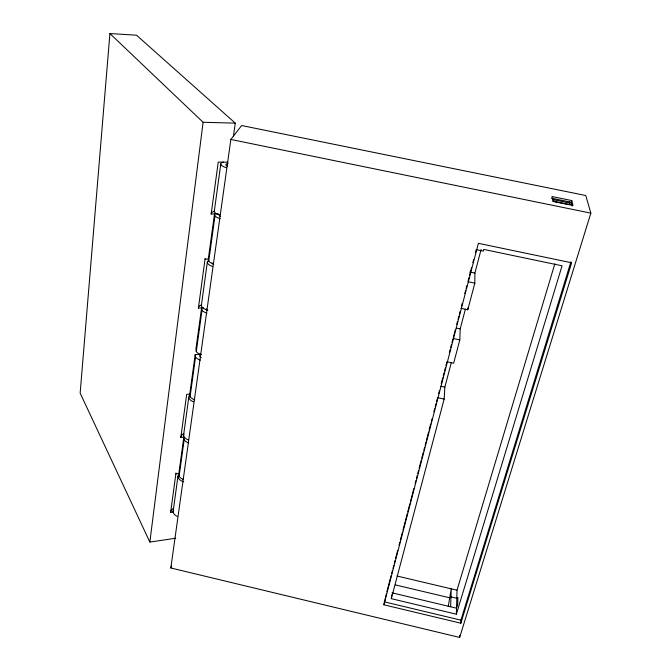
<?xml version="1.0" encoding="UTF-8"?>
<svg xmlns="http://www.w3.org/2000/svg" width="671" height="671" viewBox="0 0 671 671"><rect width="100%" height="100%" fill="white"/><g stroke="black" fill="none" stroke-linecap="round" stroke-linejoin="round"><path stroke-width="1.01" d="M460.927 308.299L467.788 309.767L474.825 283.162L474.892 273.089L481.115 249.478M386.362 593.743L383.887 604.797L460.851 623.216L460.918 620.163L570.912 261.782M467.788 309.767L467.83 307.855M459.652 637.45L590.849 213.143L585.775 195.521L241.644 125.527L230.849 139.459L170.82 567.976L459.652 637.45L459.702 635.395M391.755 594.766L391.319 598.675L456.364 614.2L457.018 590.212L554.816 263.879M450.635 606.794L451.256 588.853L448.236 606.525M445.921 365.745L446.961 361.753L453.638 363.221L459.811 339.895L460.197 328.874L465.397 309.121M391.319 598.675L444.143 399.094L444.839 387.167L451.222 362.936M233.391 136.515L235.278 123.137L136.507 35.194L109.91 33.55L80.151 393.105L149.851 542.076L175.727 538.234M220.163 218.662A9.956 3.64 8.5 0 1 214.98 215.928L214.494 213.974L208.304 259.031L208.748 261.136A9.755 3.942 8.3 0 0 213.806 263.997M218.494 213.923L211.18 214.007L211.256 213.361A13.277 4.856 8.5 0 1 214.099 211.424M203.523 307.804L198.406 308.073L205.133 258.427M200.83 354.196L195.186 354.607L195.546 356.997L190.094 396.62A9.142 4.747 7.7 0 0 194.749 399.815M195.186 354.607L189.75 394.112L190.094 396.62M183.636 433.676A11.927 6.626 7.4 0 0 180.935 436.519L180.826 437.408L183.846 437.089L178.847 473.508L179.132 476.209A8.782 5.15 7.2 0 0 183.569 479.564M198.406 308.073L198.49 307.31A12.707 5.662 8.1 0 1 201.275 304.97M183.846 437.089L184.156 439.698L179.132 476.209M173.613 512.032L170.635 512.443L170.753 511.487A11.474 7.104 6.9 0 1 173.403 508.392M170.635 512.443L175.987 472.946M149.851 542.076L203.103 122.281L109.91 33.55M180.826 437.408L186.672 394.389L189.75 394.112M211.18 214.007L218.234 162.13L227.846 162.223M173.126 511.528L177.932 476.494M183.594 435.194L188.794 397.249M201.367 305.573L207.289 262.411M214.292 211.29L220.767 164.11M196.293 351.604L201.996 310.17L201.594 307.905L195.915 349.222L196.293 351.604A9.344 4.496 7.9 0 0 201.082 354.691M208.748 261.136L214.98 215.928M386.89 591.721L391.109 575.55M391.638 573.529L392.434 570.493M392.963 568.471L393.751 565.443M394.28 563.422L395.076 560.386M395.605 558.364L397.71 550.279M399.035 545.221L399.824 542.193M400.352 540.172L402.466 532.086M402.994 530.065L407.222 513.885M407.75 511.864L409.864 503.778M410.392 501.757L413.822 488.614M415.139 483.565L415.936 480.528M416.465 478.507L417.253 475.479M417.781 473.458L418.57 470.421M419.098 468.4L421.212 460.314M421.74 458.293L423.326 452.229M423.854 450.207L424.651 447.171M425.171 445.15L425.968 442.122M426.496 440.101L428.61 432.007M429.138 429.985L430.723 423.921M431.252 421.9L432.04 418.872M433.885 411.793L434.682 408.765M435.211 406.743L435.999 403.707M436.527 401.686L437.324 398.649M438.624 393.659L439.404 390.665M441.233 383.686L442.793 377.706M443.313 375.71L444.093 372.724M444.613 370.728L445.393 367.742M449.344 352.627L450.14 349.583M450.669 347.553L451.466 344.517M451.994 342.487L452.791 339.442M453.319 337.421L455.416 329.386M456.725 324.37L457.513 321.35M458.041 319.346L458.821 316.335M459.35 314.322L460.138 311.31M461.438 306.328L462.21 303.367M464.785 293.512L465.557 290.56M466.077 288.589L466.848 285.628M468.14 280.688L468.92 277.685M469.44 275.68L471.537 267.67M472.845 262.671L473.625 259.669M475.462 252.657L476.242 249.654L483.305 251.13L483.766 249.419L562.055 265.8L456.364 614.2M383.887 604.797L478.398 243.321L571.65 262.797L460.851 623.216M572.212 206.031L571.289 202.256L571.793 200.57L551.981 196.528L552.896 201.174L572.959 205.276L571.793 200.57M170.82 567.976L171.608 566.072M175.877 473.869L178.847 473.508M205.049 259.132L208.304 259.031M203.103 122.281L235.278 123.137M551.495 198.213L571.289 202.256M553.516 199.74L569.763 203.061L569.26 204.747L553.03 201.426M230.849 139.459L590.849 213.143M469.801 272.007L474.892 273.089M467.872 281.686L474.825 283.162M456.23 328.018L460.197 328.874M453.051 338.427L459.811 339.895M440.83 386.278L444.839 387.167M437.584 397.643L444.143 399.094M396.938 575.986L457.018 590.212M395.294 584.886L449.796 597.827L450.979 596.888L456.8 598.272L457.907 597.416L457.731 604.219L456.532 608.194L391.973 592.812M384.248 601.828L460.918 620.163M569.486 201.887L570.191 204.831M553.29 198.582L553.869 201.493M219.585 215.072A9.964 3.615 8.5 0 1 214.535 210.375M177.454 516.485A8.606 5.318 6.9 0 1 173.412 510.17M188.157 439.899A8.949 4.957 7.4 0 1 183.871 433.927M183.762 481.837A8.765 5.158 7.1 0 1 178.218 475.177M193.483 401.82A9.126 4.756 7.6 0 1 189.943 394.959M207.876 310.254A9.537 4.227 8.1 0 1 201.627 304.491M213.655 264.491A4.865 1.979 8.3 0 1 212.12 262.915M226.211 167.666A10.182 3.288 8.6 0 1 223.409 162.088M227.452 166.089A5.091 1.644 8.6 0 1 228.115 163.556M212.405 266.429A9.738 3.959 8.3 0 1 208.429 260.541M207.029 310.488A4.764 2.122 8.1 0 1 206.249 308.803M206.911 313.156A9.528 4.252 8.1 0 1 201.996 310.17M201.292 357.794A4.655 2.265 7.9 0 1 200.755 354.531M200.319 360.109A9.319 4.521 7.9 0 1 195.546 356.997M188.694 442.986A8.941 4.974 7.4 0 1 184.156 439.698M220.222 216.372A4.982 1.82 8.5 0 1 219.736 214.477"/></g></svg>
